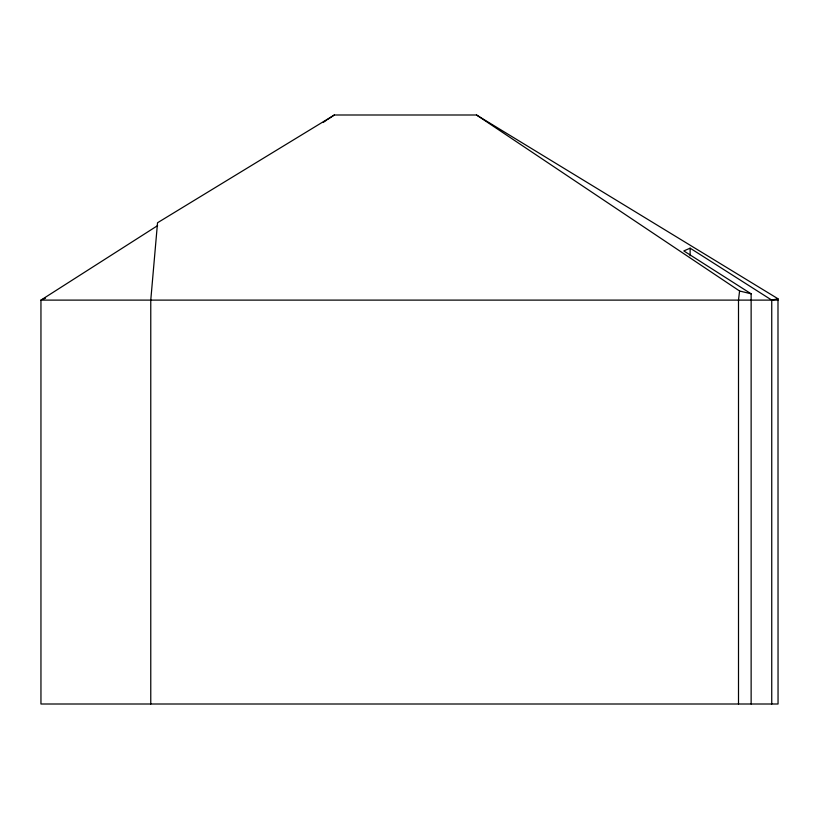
<?xml version="1.0" encoding="UTF-8"?>
<svg xmlns="http://www.w3.org/2000/svg" width="819" height="819" viewBox="0 0 819 819"><rect width="100%" height="100%" fill="white"/><g stroke="black" fill="none" stroke-linecap="round" stroke-linejoin="round"><path stroke-width="1.23" d="M150.768 704.002L150.768 300.112L157.535 222.758L334.326 114.998L476.525 114.998L739.577 291.001L738.503 300.112L738.503 704.002M323.106 122.502L326.29 120.373M327.293 119.697L334.326 114.998M157.627 225.604L40.95 300.112L40.95 704.002L778.05 704.002L777.989 298.761L476.525 114.998M777.989 298.761L771.744 300.112L690.13 248.167L683.824 250.931L751.136 293.806L751.136 704.002M45.495 298.229L40.95 300.112L778.05 300.112M751.136 293.806L739.577 291.001M771.744 300.112L771.744 704.002M690.13 248.167L690.13 255.774"/></g></svg>
